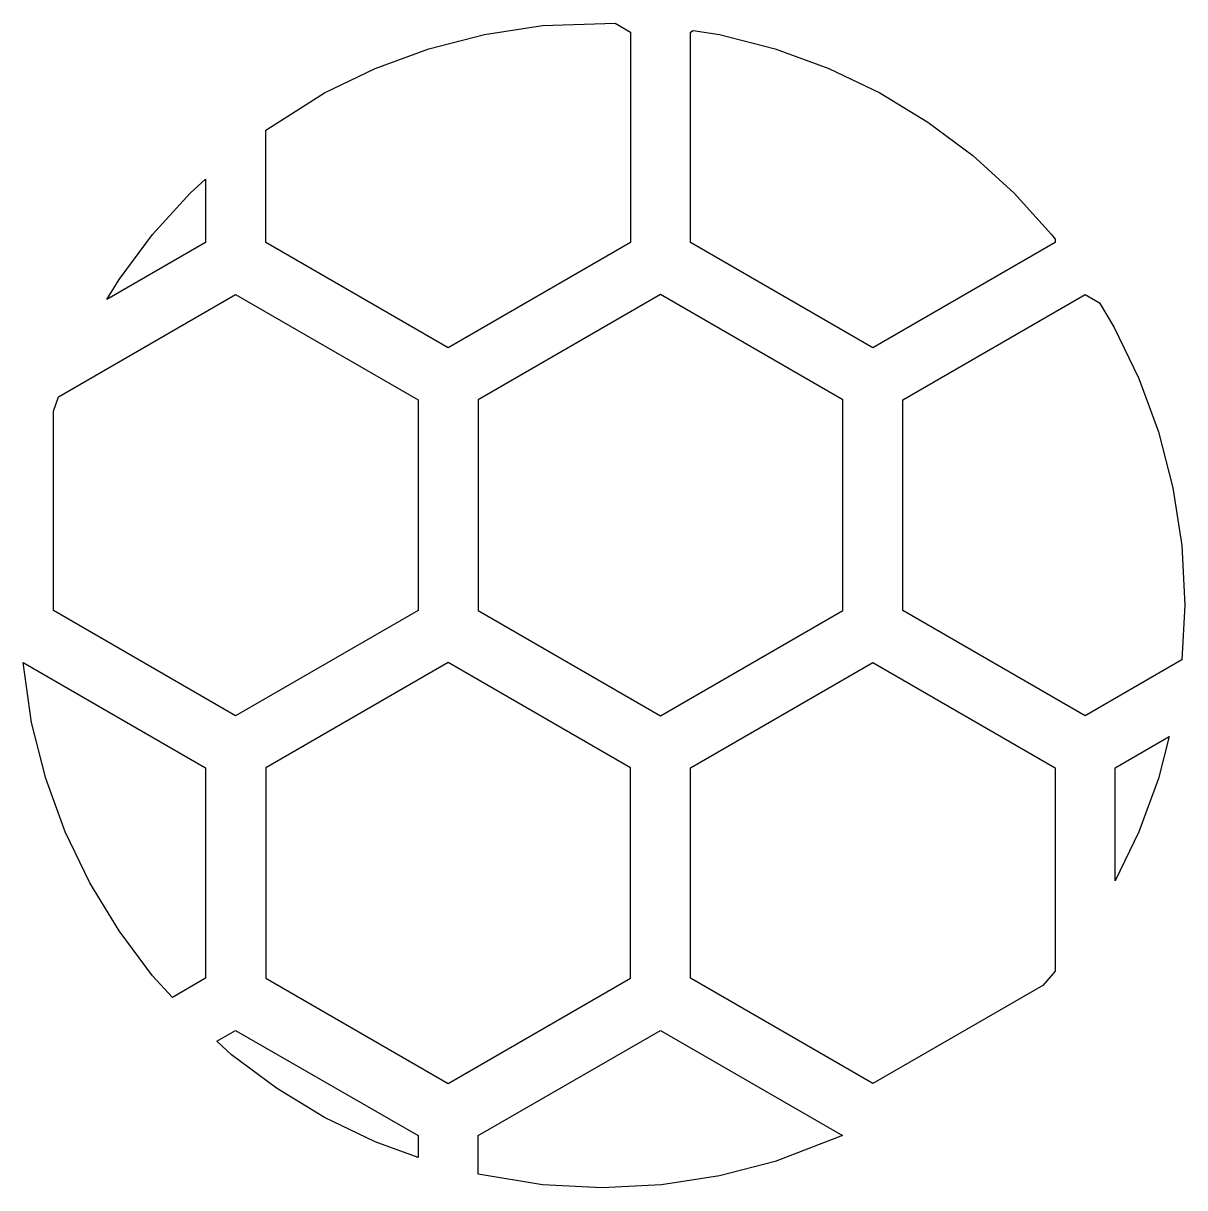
# Model space of a CAD drawing. Header units: millimetres. Extents: x 181.66 to 191.31, y -140.93 to -131.25.
import ezdxf

# ---------------------------------------------------------------- set-up
doc = ezdxf.new("R2010")
doc.units = ezdxf.units.MM

# ---------------------------------------------------------------- blocks, each defined once
blk = doc.blocks.new('HEX')
blk.add_lwpolyline([(1.516, 0.875), (0, 1.75), (-1.516, 0.875), (-1.516, -0.875), (0, -1.75), (1.516, -0.875)], close=True)

msp = doc.modelspace()

# ---------------------------------------------------------------- linework, layer by layer
for points in [[(183.675, -132.138), (184.163, -131.829), (184.586, -131.625), (185.031, -131.462), (185.495, -131.343), (185.976, -131.269), (186.58, -131.25), (186.706, -131.323), (186.706, -133.073), (185.191, -133.948), (183.675, -133.073), (183.675, -132.138)], [(187.447, -131.343), (187.911, -131.462), (188.356, -131.625), (188.78, -131.829), (189.179, -132.072), (189.552, -132.35), (189.896, -132.663), (190.208, -133.007), (190.237, -133.046), (190.237, -133.073), (188.722, -133.948), (187.206, -133.073), (187.206, -131.323), (187.229, -131.31), (187.447, -131.343)], [(182.456, -133.379), (182.734, -133.007), (183.047, -132.663), (183.175, -132.546), (183.175, -133.073), (182.354, -133.547), (182.456, -133.379)], [(181.953, -134.356), (183.425, -133.506), (184.941, -134.381), (184.941, -136.131), (183.425, -137.006), (181.91, -136.131), (181.91, -134.474), (181.953, -134.356)], [(191.291, -136.542), (190.487, -137.006), (188.972, -136.131), (188.972, -134.381), (190.487, -133.506), (190.605, -133.574), (190.729, -133.779), (190.933, -134.202), (191.096, -134.647), (191.216, -135.111), (191.289, -135.592), (191.314, -136.087), (191.291, -136.542)], [(182.734, -139.168), (182.456, -138.795), (182.213, -138.395), (182.009, -137.972), (181.846, -137.527), (181.727, -137.063), (181.66, -136.564), (183.175, -137.439), (183.175, -139.189), (182.899, -139.348), (182.734, -139.168)], [(190.237, -139.129), (190.135, -139.248), (188.722, -140.064), (187.206, -139.189), (187.206, -137.439), (188.722, -136.564), (190.237, -137.439), (190.237, -139.129)], [(191.096, -137.527), (190.933, -137.972), (190.737, -138.379), (190.737, -137.439), (191.185, -137.18), (191.096, -137.527)], [(184.586, -140.549), (184.163, -140.345), (183.764, -140.103), (183.391, -139.824), (183.268, -139.713), (183.425, -139.622), (184.941, -140.497), (184.941, -140.679), (184.586, -140.549)], [(188.469, -140.495), (187.911, -140.712), (187.447, -140.832), (186.966, -140.905), (186.471, -140.93), (185.976, -140.905), (185.441, -140.817), (185.441, -140.497), (186.956, -139.622), (188.469, -140.495)]]:
    msp.add_lwpolyline(points, close=True)

# ---------------------------------------------------------------- block references
for p in [(186.956, -135.256), (185.191, -138.314)]:
    msp.add_blockref('HEX', p)

doc.saveas('drawing.dxf')
